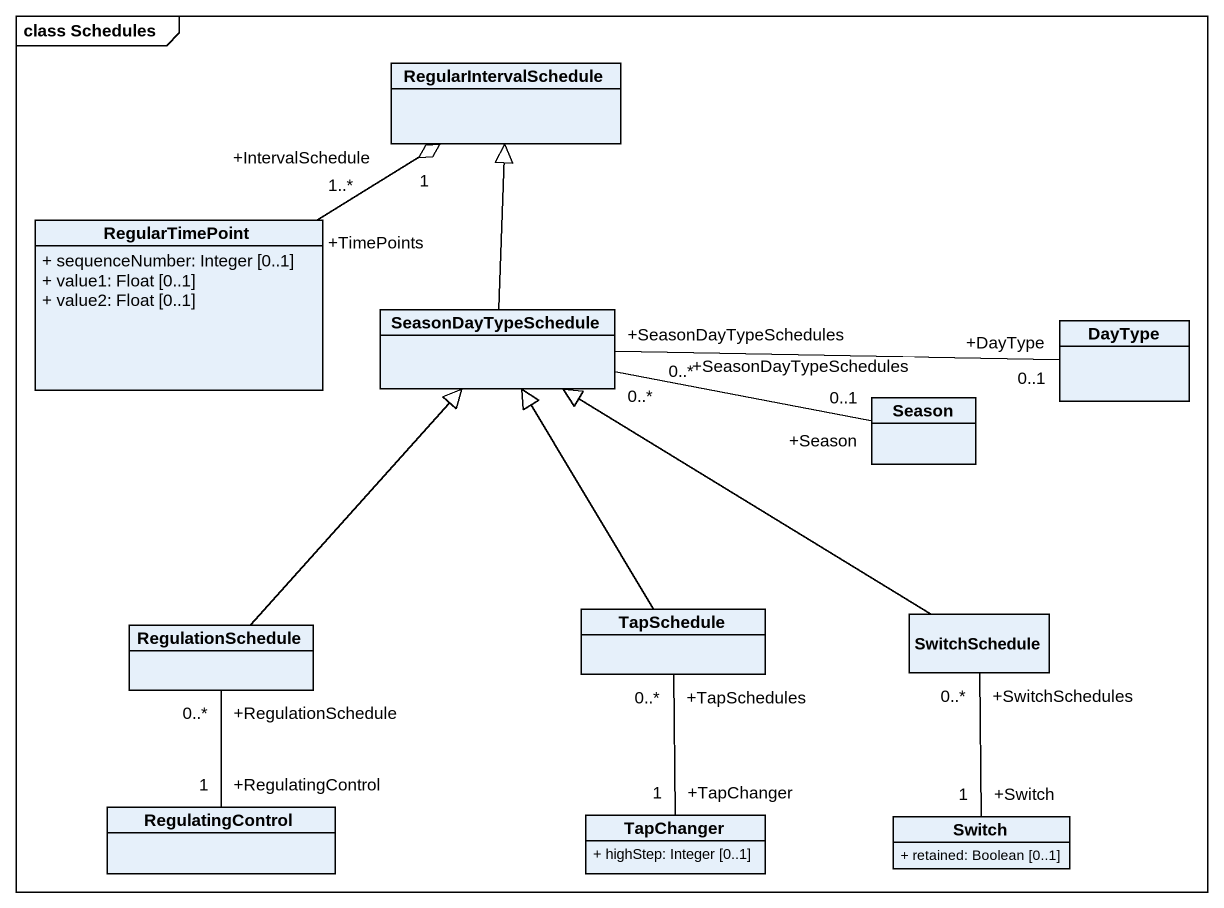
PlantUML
@startuml
mainframe class Schedules
hide circle
hide empty members
skinparam classAttributeIconSize 0
class RegularIntervalSchedule
class RegularTimePoint {
  + sequenceNumber: Integer [0..1]
  + value1: Float [0..1]
  + value2: Float [0..1]
}
class SeasonDayTypeSchedule
class DayType
class Season
class TapSchedule
class RegulationSchedule
class SwitchSchedule
class RegulatingControl
class TapChanger {
  + highStep: Integer [0..1]
}
class Switch {
  + retained: Boolean [0..1]
}
RegularIntervalSchedule "+IntervalSchedule\n1" o-- "+TimePoints\n1..*" RegularTimePoint
SeasonDayTypeSchedule -up-|> RegularIntervalSchedule
DayType "+DayType\n0..1" -left- "+SeasonDayTypeSchedules\n0..*" SeasonDayTypeSchedule
Season "+Season\n0..1" -left- "+SeasonDayTypeSchedules\n0..*" SeasonDayTypeSchedule
TapSchedule -up-|> SeasonDayTypeSchedule
TapSchedule "+TapSchedules\n0..*" -- "+TapChanger\n1" TapChanger
RegulationSchedule -up-|> SeasonDayTypeSchedule
RegulationSchedule "+RegulationSchedule\n0..*" -- "+RegulatingControl\n1" RegulatingControl
SwitchSchedule -up-|> SeasonDayTypeSchedule
Switch "+Switch\n1" -up- "+SwitchSchedules\n0..*" SwitchSchedule
@enduml
